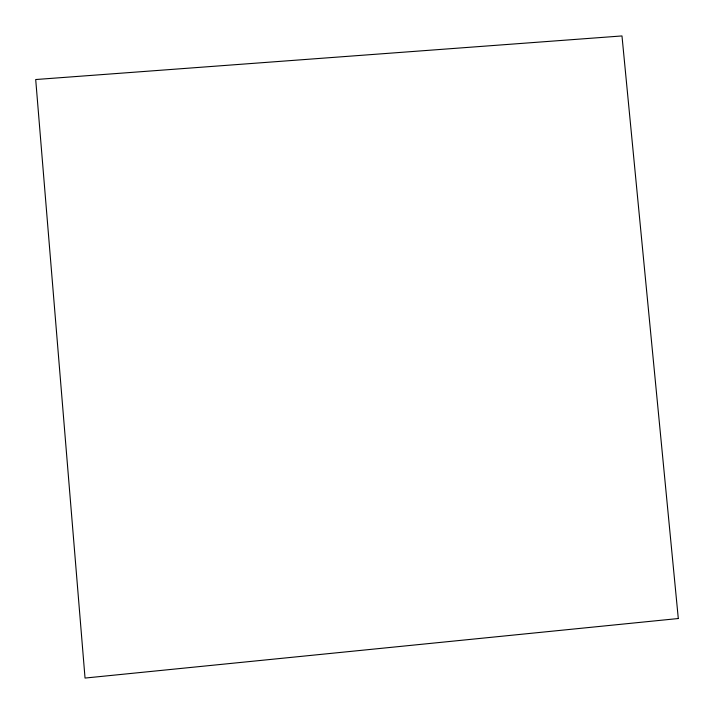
<?xml version="1.0" encoding="UTF-8"?>
<svg xmlns="http://www.w3.org/2000/svg" width="714" height="714" viewBox="0 0 714 714"><rect width="100%" height="100%" fill="white"/><g stroke="black" fill="none" stroke-linecap="round" stroke-linejoin="round"><path stroke-width="1.07" d="M678.3 618.529L85.037 678.059L35.7 79.531L621.983 35.941L678.3 618.529"/></g></svg>
